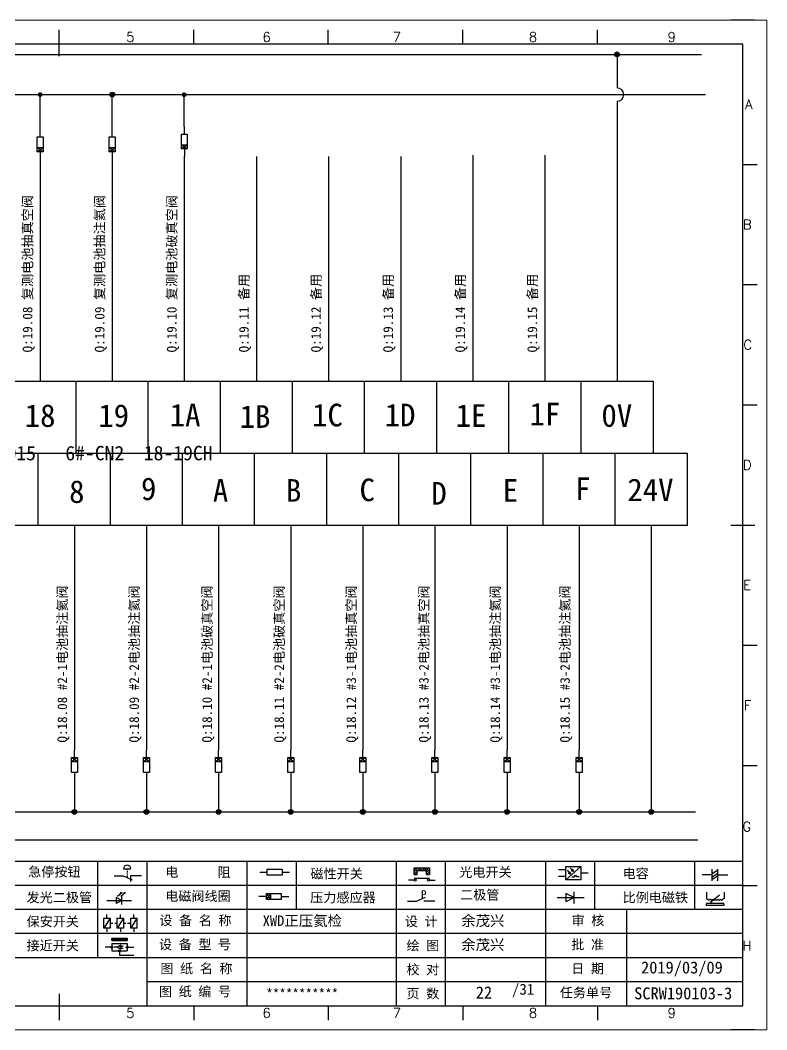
# Model space of a CAD drawing. Header units: millimetres. Extents: x -300 to 54435, y -106 to 60527.
# Drawn here: x 1705.8 to 1861.1, y 980.8 to 1190.8 of the extents above; entities that cross this region are included whole.
import ezdxf
from ezdxf.enums import TextEntityAlignment as Align

# ---------------------------------------------------------------- set-up
doc = ezdxf.new("R2010")
doc.units = ezdxf.units.MM
doc.layers.add('AE_BOR', color=1, linetype='Continuous')
doc.styles.get("Standard").update_dxf_attribs({"font": ''})
doc.styles.add('WD', font='romans.shx', dxfattribs={"width": 0.8, "bigfont": 'gbcbig.shx'})
doc.styles.add('汉字', font='')
doc.styles.get('Standard').set_extended_font_data('SimSun')
doc.styles.get('汉字').set_extended_font_data('新宋体')

# ---------------------------------------------------------------- blocks, each defined once
blk = doc.blocks.new('磁性开关')
at = {"linetype": 'ByBlock'}
h = blk.add_hatch(dxfattribs=at)
h.set_pattern_fill('ANSI31', color=256, scale=0.1, style=0)
h.paths.add_polyline_path([(-1910.88, -776.69), (-1910.88, -775.29), (-1907.69, -775.29), (-1907.69, -776.69), (-1908.31, -776.69), (-1908.31, -775.79), (-1910.25, -775.79), (-1910.25, -776.69)])
for p, q in [((-1910.88, -776.69), (-1910.88, -775.29)), ((-1910.88, -775.29), (-1907.69, -775.29)), ((-1910.88, -776.69), (-1910.25, -776.69)), ((-1910.25, -776.69), (-1910.25, -775.79)), ((-1910.25, -775.79), (-1908.31, -775.79)), ((-1908.31, -776.69), (-1908.31, -775.79)), ((-1908.31, -776.69), (-1907.69, -776.69)), ((-1907.69, -775.29), (-1907.69, -776.69)), ((-1910.91, -777.81), (-1912.09, -777.81)), ((-1910.88, -777.39), (-1907.69, -777.39)), ((-1907.66, -777.81), (-1906.48, -777.81))]:
    blk.add_line(p, q, dxfattribs=at)
for centre in [(-1910.68, -777.81), (-1907.88, -777.81)]:
    blk.add_circle(centre, 0.225, dxfattribs=at)
blk = doc.blocks.new('光电开关')
at = {"linetype": 'ByBlock'}
h = blk.add_hatch(dxfattribs=at)
h.set_pattern_fill('ANSI31', color=256, scale=0.01, style=0)
h.set_pattern_definition([(45, (0.172267, 0), (-0.0224506403, 0.0224506403), [])])
h.paths.add_polyline_path([(-1882.44, -776.34), (-1882.5, -775.91), (-1882.68, -776.07)])
h.paths.add_polyline_path([(-1882.86, -776.23), (-1882.44, -776.34), (-1882.68, -776.07)])
h.paths.add_polyline_path([(-1883.05, -776.88), (-1883.11, -776.45), (-1883.29, -776.61)])
h.paths.add_polyline_path([(-1883.47, -776.77), (-1883.05, -776.88), (-1883.29, -776.61)])
for p, q in [((-1884.01, -775.96), (-1885.56, -775.96)), ((-1880.91, -775.3), (-1884.01, -778.05)), ((-1883.75, -776.09), (-1883.05, -776.88)), ((-1883.11, -776.45), (-1883.47, -776.77)), ((-1883.05, -776.88), (-1883.47, -776.77)), ((-1883.14, -775.55), (-1882.44, -776.34)), ((-1883.05, -776.88), (-1883.11, -776.45)), ((-1882.5, -775.91), (-1882.86, -776.23)), ((-1882.44, -776.34), (-1882.86, -776.23)), ((-1882.44, -776.34), (-1882.5, -775.91)), ((-1879.37, -776.67), (-1880.91, -776.67)), ((-1884.01, -777.39), (-1885.56, -777.39)), ((-1882.78, -777.47), (-1882.23, -777.47)), ((-1882.23, -777.47), (-1882.23, -777.14)), ((-1882.23, -777.14), (-1881.78, -777.14)), ((-1881.78, -777.47), (-1881.78, -777.14)), ((-1881.23, -777.47), (-1881.78, -777.47))]:
    blk.add_line(p, q, dxfattribs=at)
blk.add_lwpolyline([(-1884.01, -775.3), (-1880.91, -775.3), (-1880.91, -778.05), (-1884.01, -778.05)], close=True, dxfattribs=at)
blk = doc.blocks.new('电磁阀线圈')
at = {"linetype": 'ByBlock'}
for p, q in [((-1854.61, -796.54), (-1856.17, -796.54)), ((-1854.61, -795.92), (-1853.75, -797.16)), ((-1853.75, -795.92), (-1854.61, -797.16)), ((-1853.75, -795.92), (-1853.75, -797.16)), ((-1851.53, -796.54), (-1849.97, -796.54))]:
    blk.add_line(p, q, dxfattribs=at)
blk.add_lwpolyline([(-1854.61, -795.92), (-1851.53, -795.92), (-1851.53, -797.16), (-1854.61, -797.16)], close=True, dxfattribs=at)
blk = doc.blocks.new('压力感应器')
at = {"linetype": 'ByBlock'}
for p, q in [((-1815.59, -777.73), (-1813.71, -776.93)), ((-1817.44, -777.73), (-1815.59, -777.73)), ((-1811.78, -777.73), (-1814.05, -777.73))]:
    blk.add_line(p, q, dxfattribs=at)
at = {"linetype": 'ByBlock', "insert": (-1814.65, -775.48), "char_height": 1.68, "width": 1.2242, "attachment_point": 1}
blk.add_mtext('{\\fNSimSun|b0|i0|c134|p49;P}', dxfattribs=at)
blk = doc.blocks.new('二极管')
at = {"linetype": 'ByBlock'}
for p, q in [((-1787.52, -776.77), (-1781.92, -776.77)), ((-1783.97, -776.77), (-1785.69, -775.9)), ((-1785.69, -775.9), (-1785.69, -777.65)), ((-1783.97, -776.77), (-1785.69, -777.65)), ((-1783.97, -777.99), (-1783.97, -775.56))]:
    blk.add_line(p, q, dxfattribs=at)
blk = doc.blocks.new('电容')
at = {"linetype": 'ByBlock'}
for p, q in [((-1756.08, -782.99), (-1756.08, -780.56)), ((-1754.86, -780.79), (-1756.08, -781.55)), ((-1754.86, -782.99), (-1754.86, -780.56)), ((-1756.08, -781.77), (-1758.13, -781.77)), ((-1754.86, -781.44), (-1756.08, -782.2)), ((-1754.86, -781.99), (-1756.08, -782.75)), ((-1754.86, -781.77), (-1752.81, -781.77))]:
    blk.add_line(p, q, dxfattribs=at)
blk = doc.blocks.new('发光二极管')
at = {"linetype": 'ByBlock'}
for p, q in [((-1755.78, -785.92), (-1754.89, -785.14)), ((-1754.89, -785.14), (-1755.2, -785.22)), ((-1755.2, -785.22), (-1755.01, -785.43)), ((-1755.08, -785.92), (-1754.18, -785.14)), ((-1754.89, -785.14), (-1755.01, -785.43)), ((-1754.18, -785.14), (-1754.49, -785.22)), ((-1754.49, -785.22), (-1754.31, -785.43)), ((-1754.18, -785.14), (-1754.31, -785.43)), ((-1758.01, -786.77), (-1752.89, -786.77)), ((-1754.84, -786.77), (-1756.04, -786.16)), ((-1756.04, -786.16), (-1756.04, -787.39)), ((-1754.84, -786.77), (-1756.04, -787.39)), ((-1754.84, -787.63), (-1754.84, -785.92))]:
    blk.add_line(p, q, dxfattribs=at)
blk = doc.blocks.new('比例电磁阀')
at = {"linetype": 'ByBlock'}
for p, q in [((-1757.26, -775.38), (-1757.26, -776.71)), ((-1757.26, -776.71), (-1757.05, -776.71)), ((-1754.5, -775.98), (-1756.35, -777.44)), ((-1753.58, -776.71), (-1753.8, -776.71)), ((-1753.58, -775.38), (-1753.58, -776.71)), ((-1753.6, -777.73), (-1757.25, -777.73)), ((-1757.25, -778.13), (-1757.25, -777.73)), ((-1753.6, -778.13), (-1757.25, -778.13)), ((-1756.35, -777.44), (-1756.25, -777.25)), ((-1756.35, -777.44), (-1756.15, -777.38)), ((-1756.15, -777.38), (-1756.25, -777.25)), ((-1753.6, -777.73), (-1753.6, -778.13))]:
    blk.add_line(p, q, dxfattribs=at)
for centre in [(-1756.78, -776.71), (-1756.24, -776.71), (-1755.7, -776.71), (-1755.15, -776.71), (-1754.61, -776.71), (-1754.07, -776.71)]:
    blk.add_arc(centre, 0.271, 180, 0, dxfattribs=at)
blk = doc.blocks.new('保安开关')
at = {"linetype": 'ByBlock'}
for p, q in [((-1757.33, -790.79), (-1758.6, -792.81)), ((-1757.96, -790.79), (-1757.96, -789.97)), ((-1754.54, -790.79), (-1755.81, -792.81)), ((-1755.17, -790.79), (-1755.17, -789.97)), ((-1751.75, -790.79), (-1753.02, -792.81)), ((-1752.39, -790.79), (-1752.39, -789.97)), ((-1757.96, -792.81), (-1757.96, -793.62)), ((-1757.33, -791.8), (-1756.72, -791.8)), ((-1756.35, -791.8), (-1755.89, -791.8)), ((-1755.17, -792.81), (-1755.17, -793.62)), ((-1754.52, -791.8), (-1754.06, -791.8)), ((-1753.69, -791.8), (-1753.08, -791.8)), ((-1752.39, -792.81), (-1752.39, -793.62))]:
    blk.add_line(p, q, dxfattribs=at)
for points in [[(-1758.6, -790.79), (-1757.33, -790.79), (-1757.33, -792.81), (-1758.6, -792.81)], [(-1755.81, -790.79), (-1754.54, -790.79), (-1754.54, -792.81), (-1755.81, -792.81)], [(-1753.02, -790.79), (-1751.75, -790.79), (-1751.75, -792.81), (-1753.02, -792.81)]]:
    blk.add_lwpolyline(points, close=True, dxfattribs=at)
blk = doc.blocks.new('接近开关')
at = {"linetype": 'ByBlock'}
h = blk.add_hatch(dxfattribs=at)
h.set_pattern_fill('ANSI31', color=256, scale=0.01, style=0)
h.set_pattern_definition([(45, (-89.131516, -30.795668), (-0.0224506403, 0.0224506403), [])])
h.paths.add_polyline_path([(-1516.96, -1123.35), (-1516.96, -1122.85), (-1513.76, -1122.85), (-1513.76, -1123.35)])
for p, q in [((-1516.96, -1123.35), (-1516.96, -1122.85)), ((-1516.96, -1122.85), (-1513.76, -1122.85)), ((-1516.96, -1123.35), (-1513.76, -1123.35)), ((-1513.76, -1122.85), (-1513.76, -1123.35)), ((-1517.18, -1124.71), (-1518.36, -1124.71)), ((-1516.96, -1123.95), (-1513.76, -1123.95)), ((-1516.96, -1123.95), (-1516.96, -1125.47)), ((-1516.96, -1125.47), (-1513.76, -1125.47)), ((-1515.91, -1124.71), (-1516.45, -1124.71)), ((-1515.11, -1124.31), (-1515.91, -1124.71)), ((-1515.11, -1125.11), (-1515.91, -1124.71)), ((-1515.33, -1124.53), (-1515.17, -1124.53)), ((-1515.33, -1124.88), (-1515.17, -1124.88)), ((-1515.25, -1124.45), (-1515.25, -1124.61)), ((-1515.11, -1124.31), (-1515.11, -1125.11)), ((-1515.11, -1124.48), (-1514.58, -1124.48)), ((-1515.11, -1124.94), (-1514.58, -1124.94)), ((-1513.76, -1123.95), (-1513.76, -1125.47)), ((-1513.54, -1124.71), (-1512.36, -1124.71)), ((-1515.36, -1125.69), (-1515.36, -1126.36)), ((-1515.36, -1126.36), (-1512.36, -1126.36))]:
    blk.add_line(p, q, dxfattribs=at)
for centre in [(-1516.96, -1124.71), (-1515.36, -1125.47), (-1513.76, -1124.71)]:
    blk.add_circle(centre, 0.225, dxfattribs=at)
blk = doc.blocks.new('电阻')
at = {"linetype": 'ByBlock'}
for p, q in [((-3.09, 0), (-1.57, 0)), ((1.57, 0), (3.09, 0))]:
    blk.add_line(p, q, dxfattribs=at)
blk.add_lwpolyline([(-1.57, 0.63), (1.57, 0.63), (1.57, -0.63), (-1.57, -0.63)], close=True, dxfattribs=at)
blk = doc.blocks.new('急停按钮')
at = {"linetype": 'ByBlock'}
for p, q in [((-1.86, 0), (0, 0)), ((0, 0), (1.88, -0.81)), ((0.06, 1.45), (1.61, 1.45)), ((0.83, 1.45), (0.83, 1.24)), ((0.83, 1.07), (0.83, 0.85)), ((0.83, 0.68), (0.83, 0.47)), ((0.83, 0.29), (0.83, 0.08)), ((3.81, 0), (1.54, 0)), ((1.54, 0), (1.54, -1.15)), ((0.83, -0.09), (0.83, -0.24))]:
    blk.add_line(p, q, dxfattribs=at)
blk.add_arc((0.83, 1.45), 0.774, 0, 180)

msp = doc.modelspace()

# ---------------------------------------------------------------- hatches: boundary and pattern name
at = {"lineweight": -2}
h = msp.add_hatch(color=0, dxfattribs=at)
edge = h.paths.add_edge_path()
edge.add_arc((1829.92, 1183.684), 0.5, 0, 360)
h = msp.add_hatch(color=0, dxfattribs=at)
edge = h.paths.add_edge_path()
edge.add_arc((1709.92, 1175.32), 0.5, 0, 360)
h = msp.add_hatch(color=0, dxfattribs=at)
edge = h.paths.add_edge_path()
edge.add_arc((1724.92, 1175.32), 0.5, 0, 360)
h = msp.add_hatch(color=0, dxfattribs=at)
edge = h.paths.add_edge_path()
edge.add_arc((1739.883, 1175.303), 0.5, 0, 360)
h = msp.add_hatch(color=0, dxfattribs=at)
edge = h.paths.add_edge_path()
edge.add_arc((1717.045, 1026.109), 0.5, 0, 360)
h = msp.add_hatch(color=0, dxfattribs=at)
edge = h.paths.add_edge_path()
edge.add_arc((1732.045, 1026.109), 0.5, 0, 360)
h = msp.add_hatch(color=0, dxfattribs=at)
edge = h.paths.add_edge_path()
edge.add_arc((1747.045, 1026.109), 0.5, 0, 360)
h = msp.add_hatch(color=0, dxfattribs=at)
edge = h.paths.add_edge_path()
edge.add_arc((1762.045, 1026.109), 0.5, 0, 360)
h = msp.add_hatch(color=0, dxfattribs=at)
edge = h.paths.add_edge_path()
edge.add_arc((1777.045, 1026.109), 0.5, 0, 360)
h = msp.add_hatch(color=0, dxfattribs=at)
edge = h.paths.add_edge_path()
edge.add_arc((1792.045, 1026.109), 0.5, 0, 360)
h = msp.add_hatch(color=0, dxfattribs=at)
edge = h.paths.add_edge_path()
edge.add_arc((1807.045, 1026.109), 0.5, 0, 360)
h = msp.add_hatch(color=0, dxfattribs=at)
edge = h.paths.add_edge_path()
edge.add_arc((1822.045, 1026.109), 0.5, 0, 360)
h = msp.add_hatch(color=0, dxfattribs=at)
edge = h.paths.add_edge_path()
edge.add_arc((1837.045, 1026.109), 0.5, 0, 360)

# ---------------------------------------------------------------- linework, layer by layer
at = {"color": 7}
for p, q in [((1856.082, 1185.798), (1569.082, 1185.798)), ((1856.082, 985.798), (1856.082, 1185.798)), ((1574.112, 985.798), (1853.612, 985.798)), ((1694.879, 985.798), (1754.829, 985.798)), ((1754.829, 985.798), (1823.614, 985.798))]:
    msp.add_line(p, q, dxfattribs=at)
at = {"color": 0, "lineweight": -2}
for p, q in [((1580.707, 1183.684), (1847.46, 1183.684)), ((1829.92, 1183.684), (1829.92, 1176.714)), ((1581.592, 1175.32), (1848.344, 1175.32)), ((1709.92, 1168.076), (1709.92, 1175.32)), ((1724.92, 1168.076), (1724.92, 1175.32)), ((1829.92, 1173.926), (1829.92, 1115.714)), ((1709.92, 1162.465), (1709.92, 1115.714)), ((1724.92, 1162.465), (1724.92, 1115.714)), ((1739.92, 1162.465), (1739.92, 1115.714)), ((1754.92, 1162.465), (1754.92, 1115.714)), ((1769.92, 1162.465), (1769.92, 1115.714)), ((1784.92, 1162.465), (1784.92, 1115.714)), ((1799.92, 1162.748), (1799.92, 1115.714)), ((1814.92, 1162.748), (1814.92, 1115.714)), ((1822.42, 1115.714), (1822.42, 1100.714)), ((1582.42, 1100.714), (1844.545, 1100.714)), ((1709.545, 1085.714), (1709.545, 1100.714)), ((1724.545, 1085.714), (1724.545, 1100.714)), ((1739.545, 1085.714), (1739.545, 1100.714)), ((1754.545, 1085.714), (1754.545, 1100.714)), ((1769.545, 1085.714), (1769.545, 1100.714)), ((1784.545, 1085.714), (1784.545, 1100.714)), ((1799.545, 1085.714), (1799.545, 1100.714)), ((1814.545, 1085.714), (1814.545, 1100.714)), ((1829.545, 1100.714), (1829.545, 1100.714)), ((1829.545, 1085.714), (1829.545, 1100.714)), ((1717.045, 1085.714), (1717.045, 1038.964)), ((1732.045, 1085.714), (1732.045, 1038.964)), ((1747.045, 1085.714), (1747.045, 1038.964)), ((1762.045, 1085.714), (1762.045, 1038.964)), ((1777.045, 1085.714), (1777.045, 1038.964)), ((1792.045, 1085.714), (1792.045, 1038.964)), ((1807.045, 1085.714), (1807.045, 1038.964)), ((1822.045, 1085.714), (1822.045, 1038.964)), ((1837.045, 1085.714), (1837.045, 1026.109)), ((1717.045, 1032.768), (1717.045, 1026.109)), ((1732.045, 1032.768), (1732.045, 1026.109)), ((1747.045, 1032.768), (1747.045, 1026.109)), ((1762.045, 1032.768), (1762.045, 1026.109)), ((1777.045, 1032.768), (1777.045, 1026.109)), ((1792.045, 1032.768), (1792.045, 1026.109)), ((1807.045, 1032.768), (1807.045, 1026.109)), ((1822.045, 1032.768), (1822.045, 1026.109)), ((1580.223, 1026.109), (1846.213, 1026.109)), ((1579.986, 1020.291), (1846.739, 1020.291))]:
    msp.add_line(p, q, dxfattribs=at)
msp.add_line((1739.92, 1168.661), (1739.92, 1175.32))
at = {"color": 7, "linetype": 'ByBlock'}
for p, q in [((1856.082, 1015.798), (1569.082, 1015.798)), ((1856.082, 1010.798), (1569.082, 1010.798)), ((1856.082, 1005.798), (1569.082, 1005.798)), ((1856.082, 1000.798), (1569.082, 1000.798)), ((1856.082, 995.798), (1569.082, 995.798)), ((1856.082, 990.798), (1732.106, 990.798))]:
    msp.add_line(p, q, dxfattribs=at)
at = {"color": 7, "lineweight": -2}
for p, q in [((1721.868, 1015.798), (1721.868, 995.798)), ((1732.106, 1015.798), (1732.106, 985.883)), ((1752.916, 1015.798), (1752.916, 1005.798)), ((1763.154, 1015.798), (1763.154, 1005.798)), ((1783.964, 1015.798), (1783.964, 1005.798)), ((1794.202, 1015.798), (1794.202, 1005.798)), ((1815.012, 1015.798), (1815.012, 1005.798)), ((1825.25, 1015.798), (1825.25, 1005.798)), ((1846.06, 1015.798), (1846.06, 1005.798)), ((1752.916, 1005.798), (1752.916, 985.883)), ((1783.964, 1005.798), (1783.964, 985.798)), ((1794.202, 1005.798), (1794.202, 985.798)), ((1815.012, 1005.798), (1815.012, 985.798)), ((1831.865, 1005.798), (1831.865, 985.798))]:
    msp.add_line(p, q, dxfattribs=at)
at = {"color": 7, "ltscale": 2}
for p, q in [((1856.082, 985.798), (1856.082, 1007.244)), ((1823.614, 985.798), (1853.612, 985.798)), ((1823.614, 985.798), (1856.082, 985.798))]:
    msp.add_line(p, q, dxfattribs=at)
at = {"color": 0, "lineweight": -2}
for points in [[(1702.42, 1115.714), (1717.42, 1115.714)], [(1717.42, 1115.714), (1732.42, 1115.714)], [(1717.42, 1100.714), (1717.42, 1115.714)], [(1732.42, 1115.714), (1747.42, 1115.714)], [(1732.42, 1100.714), (1732.42, 1115.714)], [(1747.42, 1115.714), (1762.42, 1115.714)], [(1747.42, 1100.714), (1747.42, 1115.714)], [(1762.42, 1115.714), (1777.42, 1115.714)], [(1762.42, 1100.714), (1762.42, 1115.714)], [(1777.42, 1115.714), (1792.42, 1115.714)], [(1777.42, 1100.714), (1777.42, 1115.714)], [(1792.42, 1115.714), (1807.42, 1115.714)], [(1792.42, 1100.714), (1792.42, 1115.714)], [(1807.42, 1115.714), (1822.42, 1115.714)], [(1807.42, 1100.714), (1807.42, 1115.714)], [(1822.42, 1115.714), (1837.42, 1115.714), (1837.42, 1100.714)], [(1844.545, 1100.714), (1844.545, 1085.714), (1829.545, 1085.714)], [(1709.545, 1085.714), (1694.545, 1085.714)], [(1724.545, 1085.714), (1709.545, 1085.714)], [(1739.545, 1085.714), (1724.545, 1085.714)], [(1754.545, 1085.714), (1739.545, 1085.714)], [(1769.545, 1085.714), (1754.545, 1085.714)], [(1784.545, 1085.714), (1769.545, 1085.714)], [(1799.545, 1085.714), (1784.545, 1085.714)], [(1814.545, 1085.714), (1799.545, 1085.714)], [(1829.545, 1085.714), (1814.545, 1085.714)]]:
    msp.add_lwpolyline(points, dxfattribs=at)
for centre in [(1829.92, 1183.684), (1724.92, 1175.32), (1717.045, 1026.109), (1732.045, 1026.109), (1747.045, 1026.109), (1762.045, 1026.109), (1777.045, 1026.109), (1792.045, 1026.109), (1807.045, 1026.109), (1822.045, 1026.109), (1837.045, 1026.109)]:
    msp.add_circle(centre, 0.5, dxfattribs=at)
at = {"color": 0, "ltscale": 2}
msp.add_arc((1829.92, 1175.32), 1.394, 270, 90, dxfattribs=at)
at = {"layer": 'AE_BOR', "color": 7, "lineweight": 15}
for p, q in [((1564.079, 1190.798), (1861.079, 1190.798)), ((1861.079, 1190.798), (1861.079, 980.798)), ((1861.079, 980.798), (1564.079, 980.798))]:
    msp.add_line(p, q, dxfattribs=at)
at = {"layer": 'AE_BOR', "color": 7, "lineweight": 30}
for p, q in [((1858.612, 1190.798), (1853.612, 1190.798)), ((1713.862, 1183.298), (1713.862, 1188.298)), ((1853.582, 1085.798), (1858.582, 1085.798)), ((1713.862, 988.298), (1713.862, 983.298)), ((1713.862, 985.798), (1713.862, 983.298)), ((1858.612, 980.798), (1853.612, 980.798))]:
    msp.add_line(p, q, dxfattribs=at)
at = {"layer": 'AE_BOR', "color": 7}
for p, q in [((1713.862, 1185.798), (1713.862, 1188.798)), ((1741.862, 1185.798), (1741.862, 1188.798)), ((1769.862, 1185.798), (1769.862, 1188.798)), ((1797.862, 1185.798), (1797.862, 1188.798)), ((1825.862, 1185.798), (1825.862, 1188.798)), ((1856.082, 1160.798), (1859.082, 1160.798)), ((1856.082, 1135.798), (1859.082, 1135.798)), ((1856.082, 1110.798), (1859.082, 1110.798)), ((1856.082, 1060.798), (1859.082, 1060.798)), ((1856.082, 1035.798), (1859.082, 1035.798)), ((1856.082, 1010.798), (1859.082, 1010.798)), ((1713.862, 985.798), (1713.862, 982.798)), ((1741.862, 985.798), (1741.862, 982.798)), ((1769.862, 985.798), (1769.862, 982.798)), ((1797.862, 985.798), (1797.862, 982.798)), ((1825.862, 985.798), (1825.862, 982.798))]:
    msp.add_line(p, q, dxfattribs=at)

# ---------------------------------------------------------------- block references
at = {"linetype": 'ByBlock'}
for p, rotation in [((913.381, 3018.051), 90), ((928.381, 3018.051), 90), ((943.381, 3018.635), 90), ((2513.584, -817.206), 270), ((2528.584, -817.206), 270), ((2543.584, -817.206), 270), ((2558.584, -817.206), 270), ((2573.584, -817.206), 270), ((2588.584, -817.206), 270), ((2603.584, -817.206), 270), ((2618.584, -817.206), 270)]:
    msp.add_blockref('电磁阀线圈', p, dxfattribs=dict(at, rotation=rotation))
at = {"color": 7}
for name, p in [('急停按钮', (1727.194, 1012.814)), ('电阻', (1758.735, 1013.574))]:
    msp.add_blockref(name, p, dxfattribs=at)
at = {"color": 7, "linetype": 'ByBlock'}
for name, p in [('磁性开关', (3698.608, 1789.758)), ('光电开关', (3703.304, 1790.067)), ('电容', (3605.771, 1794.779)), ('发光二极管', (3481.794, 1794.49)), ('电磁阀线圈', (3611.604, 1805.095)), ('压力感应器', (3603.803, 1785.314)), ('二极管', (3604.991, 1785.072)), ('比例电磁阀', (3605.771, 1784.779)), ('保安开关', (3481.794, 1794.779)), ('接近开关', (3241.795, 2122.696))]:
    msp.add_blockref(name, p, dxfattribs=at)

# ---------------------------------------------------------------- texts
msp.add_text('22', height=2.5).set_placement((1800.546, 987.31))
at = {"color": 0, "lineweight": -2, "char_height": 2, "width": 71.79445, "attachment_point": 1, "rotation": 90}
for s, insert in [('{\\C256;Q:19.08 复测电池抽真空阀}', (1706.307, 1121.7)), ('{\\C256;Q:19.09 复测电池抽注氦阀}', (1721.307, 1121.7)), ('{\\C256;Q:19.10 复测电池破真空阀}', (1736.307, 1121.7)), ('{\\C256;Q:19.11 备用}', (1751.307, 1121.7)), ('{\\C256;Q:19.12 备用}', (1766.307, 1121.7)), ('{\\C256;Q:19.13 备用}', (1781.307, 1121.7)), ('{\\C256;Q:19.14 备用}', (1796.307, 1121.7)), ('{\\C256;Q:19.15 备用}', (1811.307, 1121.7)), ('{\\C256;Q:18.08 #2-1电池抽注氦阀}', (1713.529, 1040.541)), ('{\\C256;Q:18.09 #2-2电池抽注氦阀}', (1728.471, 1040.541)), ('{\\C256;Q:18.10 #2-1电池破真空阀}', (1743.643, 1040.541)), ('{\\C256;Q:18.11 #2-2电池破真空阀}', (1758.639, 1040.541)), ('{\\C256;Q:18.12 #3-1电池抽真空阀}', (1773.635, 1040.541)), ('{\\C256;Q:18.13 #3-2电池抽真空阀}', (1788.726, 1040.541)), ('{\\C256;Q:18.14 #3-1电池抽注氦阀}', (1803.583, 1040.541)), ('{\\C256;Q:18.15 #3-2电池抽注氦阀}', (1818.094, 1040.541))]:
    msp.add_mtext(s, dxfattribs=dict(at, insert=insert))
at = {"color": 0, "lineweight": -2, "attachment_point": 1}
for s, insert, char_height, width in [('1A', (1736.881, 1111.024), 4.7064, 7.20347), ('1C', (1766.492, 1111.024), 4.7064, 7.20347), ('1D', (1781.591, 1111.026), 4.7064, 7.20347), ('1E', (1796.346, 1110.923), 4.7064, 7.20347), ('1F', (1811.719, 1111.232), 4.7064, 7.20347), ('0V', (1826.68, 1110.923), 4.7064, 7.20347), ('18', (1706.72, 1110.915), 4.7064, 7.20347), ('19', (1722.023, 1110.921), 4.7064, 7.20347), ('1B', (1751.429, 1110.715), 4.7064, 7.20347), ('OD261-DO15   6#-CN2  18-19CH               ', (1688.64, 1102.251), 3, 61.03402), ('8', (1715.952, 1095.097), 4.706, 7.20347), ('9', (1730.912, 1095.694), 4.706, 7.20347), ('A', (1745.854, 1095.336), 4.706, 7.20347), ('B', (1761.06, 1095.34), 4.706, 7.20347), ('C', (1776.36, 1095.46), 4.706, 7.20347), ('D', (1791.303, 1094.743), 4.706, 7.20347), ('E', (1806.153, 1095.343), 4.706, 7.20347), ('F', (1821.215, 1095.701), 4.706, 7.20347), ('24V', (1832.071, 1095.462), 4.7064, 7.20347)]:
    msp.add_mtext(s, dxfattribs=dict(at, insert=insert, char_height=char_height, width=width))
at = {"color": 7, "char_height": 2, "attachment_point": 1, "style": '汉字'}
for s, insert in [('{\\fKaiTi_GB2312|b0|i0|c134|p49;急停按钮}', (1707.434, 1014.677)), ('{\\fKaiTi_GB2312|b0|i0|c134|p49;电      阻}', (1735.94, 1014.605)), ('{\\fKaiTi_GB2312|b0|i0|c134|p49;磁性开关}', (1766.151, 1014.269)), ('{\\fKaiTi_GB2312|b0|i0|c134|p49;光电开关}', (1797.102, 1014.607)), ('{\\fKaiTi_GB2312|b0|i0|c134|p49;电容}', (1831.077, 1014.319)), ('{\\fKaiTi_GB2312|b0|i0|c134|p49;二极管}', (1797.283, 1009.89)), ('{\\fKaiTi_GB2312|b0|i0|c134|p49;发光二极管}', (1707.101, 1009.319)), ('{\\fKaiTi_GB2312|b0|i0|c134|p49;电磁阀线圈}', (1735.94, 1009.605)), ('{\\fKaiTi_GB2312|b0|i0|c134|p49;压力感应器}', (1766.098, 1009.329)), ('{\\fKaiTi_GB2312|b0|i0|c134|p49;比例电磁铁}', (1831.077, 1009.319)), ('{\\fKaiTi_GB2312|b0|i0|c134|p49;保安开关}', (1707.101, 1004.319)), ('{\\fKaiTi_GB2312|b0|i0|c134|p0;设 备 名 称}', (1734.733, 1004.554)), ('{\\fKaiTi_GB2312|b0|i0|c134|p0;设 计}', (1785.8, 1004.338)), ('{\\fKaiTi_GB2312|b0|i0|c134|p0;审 核}', (1820.468, 1004.547)), ('{\\fKaiTi_GB2312|b0|i0|c134|p49;接近开关}', (1707.101, 999.319)), ('{\\fKaiTi_GB2312|b0|i0|c134|p0;设 备 型 号}', (1734.659, 999.554)), ('{\\fKaiTi_GB2312|b0|i0|c134|p0;绘 图}', (1786.129, 999.338)), ('{\\fKaiTi_GB2312|b0|i0|c134|p0;批 准}', (1820.398, 999.547)), ('{\\fKaiTi_GB2312|b0|i0|c134|p0;图 纸 名 称}', (1734.942, 994.554)), ('{\\fKaiTi_GB2312|b0|i0|c134|p0;校 对}', (1786.129, 994.338)), ('{\\fKaiTi_GB2312|b0|i0|c134|p0;日 期}', (1820.398, 994.547)), ('{\\fKaiTi_GB2312|b0|i0|c134|p0;图 纸 编 号}', (1734.644, 989.77)), ('{\\fKaiTi_GB2312|b0|i0|c134|p0;页 数}', (1786.129, 989.338)), ('{\\fKaiTi_GB2312|b0|i0|c134|p0;任务单号}', (1818.022, 989.547))]:
    msp.add_mtext(s, dxfattribs=dict(at, insert=insert))
at = {"color": 7, "char_height": 2.2, "attachment_point": 1}
for s, insert, width in [('{\\fKaiTi_GB2312|b0|i0|c134|p49;XWD\\fNSimSun|b0|i0|c134|p49;正}压氦检', (1756.226, 1004.597), 26.57668), ('余茂兴', (1797.512, 1004.597), 15.31746), ('余茂兴', (1797.512, 999.597), 15.31746)]:
    msp.add_mtext(s, dxfattribs=dict(at, insert=insert, width=width))
at = {"char_height": 2.5, "attachment_point": 1}
for s, width, insert in [('2019/03/09', 15.27785, (1834.921, 995.013)), ('SCRW190103-3', 16.39674, (1833.486, 989.632))]:
    msp.add_mtext_dynamic_manual_height_columns(s, width=width, gutter_width=12.5, heights=[0], dxfattribs=dict(at, insert=insert))
at = {"color": 7, "lineweight": -2, "insert": (1764.44, 988.298), "char_height": 2, "width": 31.04816, "attachment_point": 5}
msp.add_mtext('{\\C256;***********}', dxfattribs=at)
at = {"color": 7, "linetype": 'ByBlock', "lineweight": -2, "insert": (1806.715, 988.959), "char_height": 4.26888, "width": 20.81025, "attachment_point": 5}
msp.add_mtext('  {\\H0.53119x; /31}', dxfattribs=at)
at = {"layer": 'AE_BOR', "color": 7, "style": 'WD'}
for s, p in [('5', (1728.674, 1186.298)), ('6', (1757.019, 1186.298)), ('7', (1784.117, 1186.298)), ('8', (1812.446, 1186.298)), ('9', (1841.311, 1186.298)), ('5', (1728.674, 983.298)), ('6', (1757.019, 983.298)), ('7', (1784.117, 983.298)), ('8', (1812.446, 983.298)), ('9', (1841.311, 983.298))]:
    msp.add_text(s, height=2, dxfattribs=at).set_placement(p, align=Align.CENTER)
for s, p in [('A', (1858.106, 1173.298)), ('B', (1857.916, 1148.298)), ('C', (1858.011, 1123.298)), ('D', (1857.916, 1098.298)), ('E', (1857.82, 1073.298)), ('F', (1857.82, 1048.298)), ('F', (1857.82, 1048.298)), ('G', (1857.82, 1023.079)), ('H', (1857.916, 998.298))]:
    msp.add_text(s, height=2, dxfattribs=at).set_placement(p, align=Align.MIDDLE_RIGHT)

doc.saveas('drawing.dxf')
